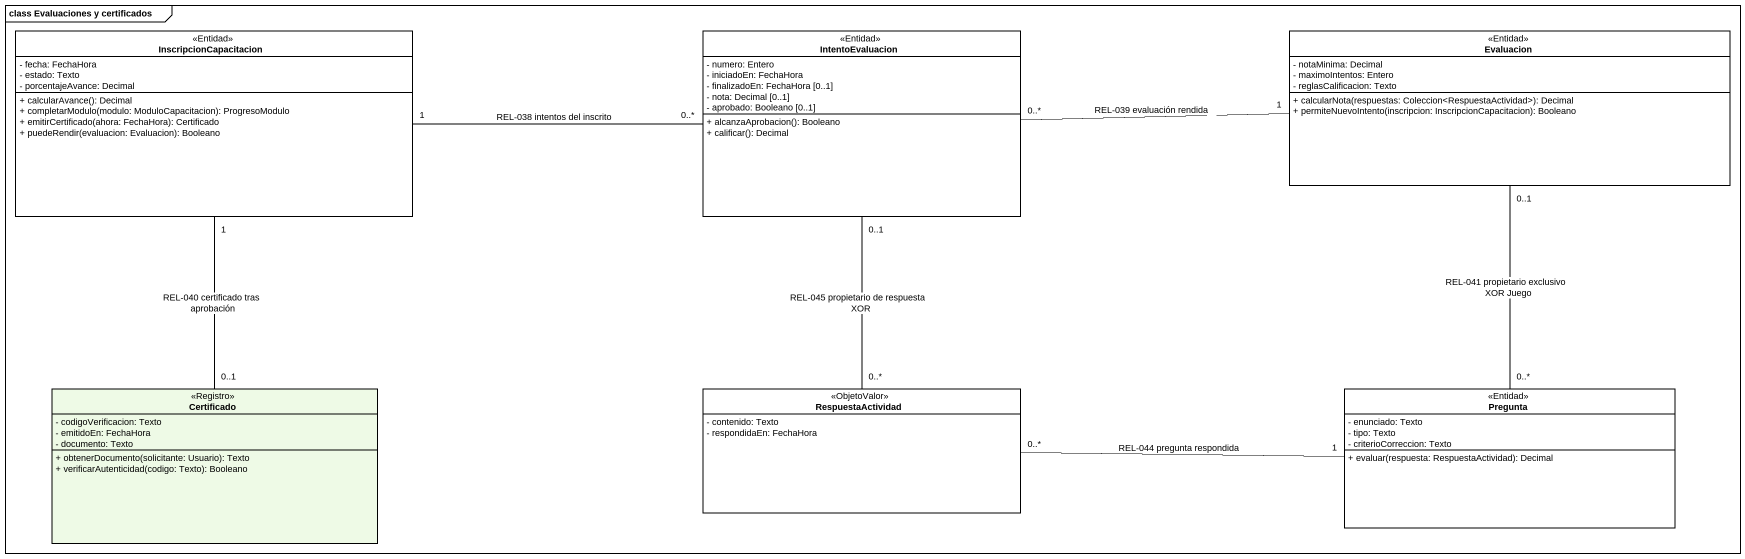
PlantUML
@startuml
mainframe class Evaluaciones y certificados
hide circle
hide empty members
skinparam classAttributeIconSize 0
class InscripcionCapacitacion <<Entidad>> #FFFFFF {
  - fecha: FechaHora
  - estado: Texto
  - porcentajeAvance: Decimal
  + calcularAvance(): Decimal
  + completarModulo(modulo: ModuloCapacitacion): ProgresoModulo
  + emitirCertificado(ahora: FechaHora): Certificado
  + puedeRendir(evaluacion: Evaluacion): Booleano
}
class IntentoEvaluacion <<Entidad>> #FFFFFF {
  - numero: Entero
  - iniciadoEn: FechaHora
  - finalizadoEn: FechaHora [0..1]
  - nota: Decimal [0..1]
  - aprobado: Booleano [0..1]
  + alcanzaAprobacion(): Booleano
  + calificar(): Decimal
}
class Evaluacion <<Entidad>> #FFFFFF {
  - notaMinima: Decimal
  - maximoIntentos: Entero
  - reglasCalificacion: Texto
  + calcularNota(respuestas: Coleccion<RespuestaActividad>): Decimal
  + permiteNuevoIntento(inscripcion: InscripcionCapacitacion): Booleano
}
class Certificado <<Registro>> #EEFAE6 {
  - codigoVerificacion: Texto
  - emitidoEn: FechaHora
  - documento: Texto
  + obtenerDocumento(solicitante: Usuario): Texto
  + verificarAutenticidad(codigo: Texto): Booleano
}
class RespuestaActividad <<ObjetoValor>> #FFFFFF {
  - contenido: Texto
  - respondidaEn: FechaHora
}
class Pregunta <<Entidad>> #FFFFFF {
  - enunciado: Texto
  - tipo: Texto
  - criterioCorreccion: Texto
  + evaluar(respuesta: RespuestaActividad): Decimal
}
InscripcionCapacitacion "1" -right- "0..*" IntentoEvaluacion : REL-038 intentos del inscrito
InscripcionCapacitacion "1" -- "0..1" Certificado : REL-040 certificado tras aprobación
IntentoEvaluacion "0..1" -- "0..*" RespuestaActividad : REL-045 propietario de respuesta XOR
Evaluacion "1" -left- "0..*" IntentoEvaluacion : REL-039 evaluación rendida
Evaluacion "0..1" -- "0..*" Pregunta : REL-041 propietario exclusivo XOR Juego
Pregunta "1" -left- "0..*" RespuestaActividad : REL-044 pregunta respondida
@enduml
